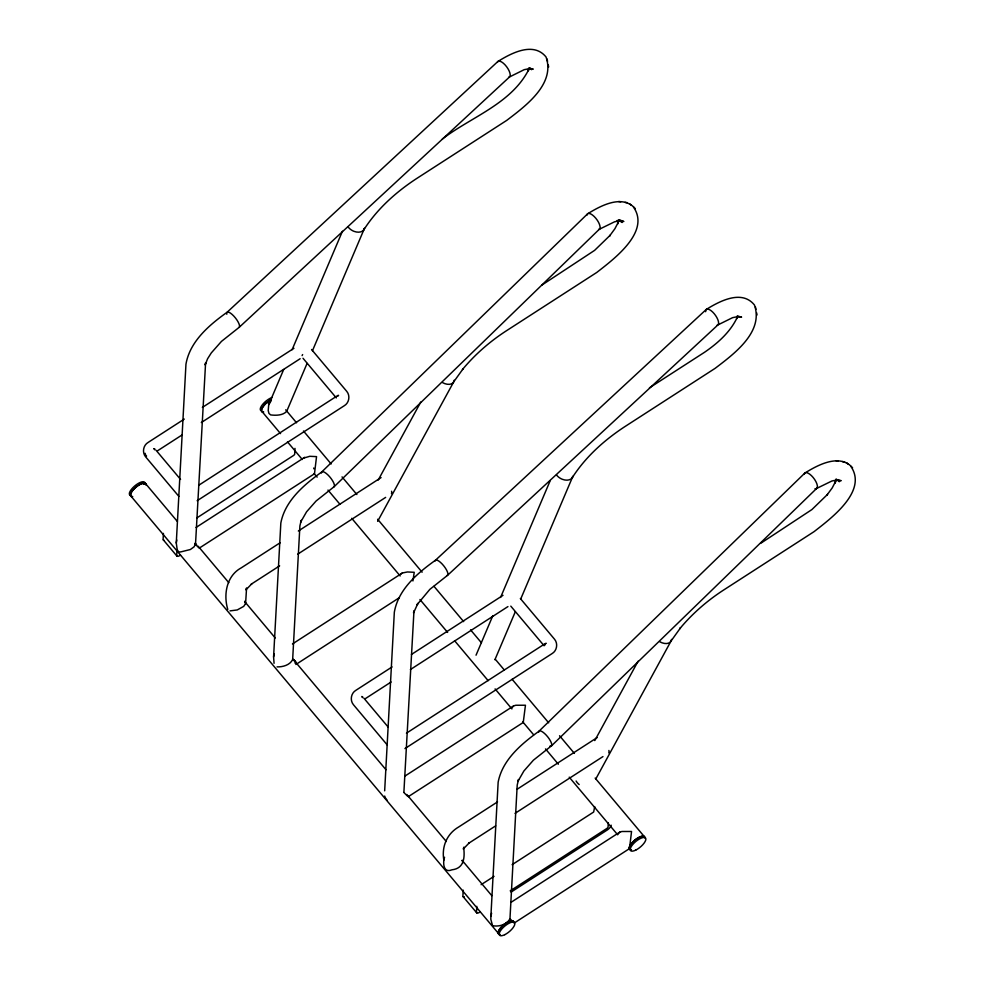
<?xml version="1.0" encoding="UTF-8"?>
<svg xmlns="http://www.w3.org/2000/svg" width="985" height="985" viewBox="0 0 985 985"><rect width="100%" height="100%" fill="white"/><g stroke="black" fill="none" stroke-linecap="round" stroke-linejoin="round"><path stroke-width="1.48" d="M587.356 214.065L321.615 472.074C304.131 484.694 285.034 500.712 280.836 523.01L273.584 656.909L274.064 663.324M497.536 801.888L458.579 827.043C446.944 833.79 441.477 846.657 443.841 860.102C443.09 866.111 444.74 872.919 451.992 869.804C463.763 868.475 464.982 858.329 463.713 847.9L463.886 847.162L463.27 848.996L469.143 842.975L468.577 843.345L495.652 825.873M804.659 473.256L538.93 731.264C521.447 743.884 502.338 759.903 498.151 782.201L490.899 916.099L490.813 919.264L492.537 925.654C498.767 927.033 506.881 924.656 509.971 918.759L517.211 785.07L518.529 779.529L517.913 781.376L523.897 770.984L533.402 760.186L551.563 745.78L816.984 488.092M163.411 533.39L163.104 539.485A5.024 1.847 -40 0 0 163.842 540.112M530.977 68.605L533.217 69.147L528.576 68.531L530.693 68.408L524.217 69.664L509.565 76.928L239.183 327.328L221.465 341.389L211.295 352.913L207.576 358.774L205.163 364.942L205.594 362.886L195.523 544.065L194.07 546.835L190.388 549.507L180.6 551.945L178.605 551.834L177.201 549.667L176.278 542.994L185.956 364.228C189.822 341.438 209.239 325.013 227.092 312.257L497.917 61.452C511.387 53.104 533.427 41.407 546.035 56.982C555.589 84.107 525.448 106.084 506.721 120.392L415.571 179.233C395.367 192.604 376.898 209.3 363.797 229.837M177.004 549.568L176.709 555.675A5.024 1.847 -40 0 0 178.593 556.156L180.526 555.208M229.998 610.885L237.237 609.949L243.689 606.391L245.597 603.571L246.57 587.959L245.954 589.806L251.84 583.773L251.261 584.154L279.629 565.846M294.995 448.397L294.663 454.319L293.875 455.267L196.84 517.925M277.044 666.882C282.806 667.067 289.935 665.097 292.656 659.568L299.896 525.879L301.225 520.339L300.61 522.185L306.581 511.794L316.099 500.996L334.26 486.59L599.668 228.902M384.667 790.82L394.332 612.214C398.199 589.424 417.615 572.987 435.481 560.231L706.294 309.425C719.764 301.078 741.803 289.381 754.424 304.968C763.966 332.08 733.825 354.071 715.098 368.365L623.948 427.219C603.743 440.59 585.275 457.286 572.174 477.811M403.912 791.891L413.971 610.86L413.54 612.916L417.923 603.337L417.111 604.642L429.842 589.362L447.572 575.302L717.942 324.902L732.606 317.65L739.07 316.382L736.952 316.517L741.606 317.133L739.366 316.579M463.196 890.132L462.888 896.239A5.024 1.847 -40 0 0 463.344 896.793M476.789 906.323L476.494 912.43A5.024 1.847 -40 0 0 478.378 912.91L480.311 911.962M594.706 806.604L593.659 812.022L512.126 864.67M608.311 822.795L608.053 827.252L607.105 828.311L510.218 890.859M412.924 580.953L414.229 572.297L407.458 571.965L402.434 572.962L292.434 643.968M611.192 825.196L611.143 825.492A5.024 1.847 -40 0 1 607.573 829.789L511.043 892.114M176.278 542.994L176.771 539.989M283.692 369.486L268.708 404.749L268.216 410.56L268.942 413.38L270.641 414.907C275.862 415.596 282.966 415.498 286.721 411.299L307.074 363.416M528.871 68.088L528.206 70.834L529.007 69.061C511.732 103.671 471.212 116.846 442.339 139.033M618.802 219.79L617.829 223.841L618.408 221.982L614.923 228.692L609.567 235.994L610.232 235.206L594.595 250.375L542.021 284.997M737.248 316.062L736.583 318.808L737.383 317.035C730.513 331.933 717.782 343.186 704.472 352.322L649.447 387.844M836.117 478.981L835.145 483.032L835.723 481.173L832.239 487.883L826.871 495.184L827.548 494.396L811.911 509.565L760.617 543.363M273.584 656.909L274.31 654.065M443.841 860.102L444.555 857.245M490.899 916.099L491.613 913.255M154.029 448.667L154.731 449.813M546.318 643.34L545.591 643.34M292.089 349.737L342.435 231.241M312.454 350.746L364.499 228.261A9.752 6.636 28.5 0 1 354.009 231.34A9.591 6.526 28.5 0 1 348.148 226.993M476.038 655.197L492.796 615.773M500.565 597.464L550.221 480.606M494.913 659.728L515.315 611.734M520.708 599.028L572.888 476.235A9.752 6.636 28.5 0 1 562.386 479.313A9.591 6.526 28.5 0 1 556.525 474.967M268.708 404.749L271.294 400.526M295.192 663.385L295.303 661.341L293.764 659.642M295.906 664.481L296.029 662.105L292.656 659.568M511.72 707.932L513.653 705.888L515.844 705.248L525.448 705.235L523.257 722.436M617.817 834.184L619.737 832.153L621.941 831.5L631.545 831.488L629.489 848.614L514.367 922.933M544.877 645.089L545.419 644.091M378.215 480.052L420.78 402.015M377.637 521.336L453.753 381.798L463.172 368.685L462.482 369.51C474.807 354.637 489.533 341.807 505.687 331.243L596.787 272.439C613.643 259.24 650.765 231.918 633.49 207.072M594.792 740.585L638.083 661.206M595.679 779.184L671.068 640.989L680.475 627.888L679.785 628.701C692.123 613.827 706.836 600.998 723.002 590.434L814.09 531.629C830.946 518.43 868.068 491.109 850.794 466.262M337.744 395.514L338.569 395.342L337.633 396.229M362.579 697.626L361.827 696.506L362.702 696.924M303.331 458.197L309.77 456.301L316.542 456.621L314.486 473.748L199.364 548.066M401.03 573.873L402.434 572.962M184.293 419.081L148.181 442.4C143.219 445.183 141.963 452.46 145.595 456.794L178.851 496.366M202.356 407.421L293.936 348.296M157.662 450.711L182.053 434.964M201.309 422.54L300.154 358.725M198.638 485.322L337.289 395.822M197.148 500.725L344.196 405.783C349.146 403 350.414 395.724 346.782 391.402L311.568 349.503M196.015 527.48L304.734 457.286M280.232 542.698L241.263 567.852C226.587 575.732 223.263 594.472 227.781 609.407M298.332 531.013L381.072 477.59M297.729 554.161L385.652 497.4M297.051 663.742L399.381 597.673M392.079 666.943L355.967 690.263C351.017 693.046 349.761 700.323 353.393 704.657L387.351 745.079M411.435 654.459L503.015 595.322M365.447 698.574L391.119 682.002M410.376 669.566L507.94 606.588M406.436 733.185L545.074 643.673M404.933 748.588L551.994 653.646C556.944 650.863 558.199 643.587 554.567 639.265L520.339 598.523M404.933 776.082L513.653 705.888M408.27 796.68L523.392 722.362M516.94 789.367L597.095 737.617M515.044 813.351L602.955 756.591M481.123 884.678L494.039 876.342M511.018 902.334L619.737 832.153M588.156 213.486C601.207 205.459 622.471 194.168 635.276 208.598M805.471 472.677C818.523 464.649 839.774 453.359 852.579 467.789M816.171 488.671L831.931 480.975L838.53 479.683L836.437 480.052M835.846 479.966L841.153 480.68L838.863 480.36M618.691 201.519L620.784 201.802M625.044 202.368L627.346 202.676M835.994 460.709L838.1 460.992M842.36 461.559L844.65 461.866M154.029 448.766L154.904 449.062M194.956 543.301L196.569 544.496M194.956 543.892L198.736 547.685M403.875 792.506L407.642 796.286M509.971 918.759L513.739 922.551A9.776 3.583 -40 0 0 503.15 925.247A9.776 3.583 -40 0 0 500.208 934.457M529.881 68.187L531.641 69.701M836.77 479.424L839.429 481.69L837.644 480.163M629.44 203.624L631.2 205.126M620.341 220.972L622.126 222.499L619.454 220.234L623.85 221.49L617.029 220.578L621.215 220.492L614.615 221.785L598.868 229.48A9.604 3.792 53 0 0 600 226.304A9.739 3.841 53 0 0 592.428 214.989A9.604 3.792 53 0 0 586.962 215.149M846.755 462.815L848.516 464.329M303.011 358.269L336.304 397.903M510.796 606.132L544.102 645.766M285.687 409.834L296.559 422.774M303.478 431.011L331.169 463.96M342.041 476.9L356.878 494.544M377.637 519.255L422.122 572.199M433.991 586.321L463.652 621.621M470.571 629.858L481.443 642.799M495.295 659.273L504.185 669.862M512.101 679.268L548.682 722.805M559.554 735.746L574.39 753.39M595.149 778.101L644.584 836.93M261.751 411.238L280.54 433.597M287.46 441.834L302.284 459.478M314.153 473.6L317.121 477.122M327.993 490.074L339.862 504.185M351.719 518.307L400.169 575.954M419.942 599.496L447.621 632.432M454.553 640.669L488.166 680.672M495.086 688.909L511.892 708.917M522.764 721.857L533.648 734.798M545.505 748.92L558.36 764.212M569.231 777.153L617.681 834.8M156.073 450.293L180.55 479.424M363.859 698.156L388.152 727.053M145.743 483.844L177.386 521.496M198.145 546.207L228.803 582.677M244.612 601.503L275.271 637.984M293.062 659.162L385.997 769.753M406.768 794.464L446.316 841.522M462.125 860.348L491.786 895.648M130.709 495.837L498.508 933.521M163.35 539.915L176.943 556.106M463.135 896.67L476.728 912.849M145.989 455.279L146.556 456.067M462.211 860.447L462.913 862.761M244.896 601.256L245.597 603.571M145.078 453.285L145.46 454.307M755.483 307.037L755.926 309.352M756.615 312.799L757.034 314.991M547.106 59.063L547.549 61.378M548.226 64.813L548.657 67.005M313.747 467.998L313.809 468.811M144.192 484.127A8.409 3.09 -40 0 0 143.17 483.992A8.323 3.053 -40 0 1 144.106 484.14M131.461 495.443A9.776 3.583 -40 0 1 134.403 486.233A9.776 3.583 -40 0 1 144.992 483.536M132.544 496.748A9.776 3.583 -40 0 1 135.487 487.538A9.641 3.534 -40 0 1 145.952 484.866M146.076 484.842A9.776 3.583 -40 0 0 135.487 487.538A9.641 3.534 -40 0 0 132.593 496.6M267.637 402.557A8.409 3.09 -40 0 1 269.385 401.301M264.091 404.219A7.277 2.672 -40 0 1 265.322 402.89M261.173 410.696A9.776 3.583 -40 0 1 262.724 404.293A9.776 3.583 -40 0 1 272.205 397.447M263.451 412.149A9.776 3.583 -40 0 1 262.515 407.347A9.776 3.583 -40 0 1 271.429 399.504A9.641 3.534 -40 0 0 262.712 407.273A9.641 3.534 -40 0 0 263.635 412.001M631.25 849.846A9.776 3.583 -40 0 1 634.192 840.636A9.776 3.583 -40 0 1 644.781 837.939A9.641 3.534 -40 0 0 634.34 840.611A9.641 3.534 -40 0 0 631.434 849.686M506.13 923.61A8.409 3.09 -40 0 1 507.866 922.613M499.21 934.137A9.641 3.534 -40 0 1 504.271 924.398A9.641 3.534 -40 0 1 513.739 922.551M302.112 355.61A6.119 2.241 -40 0 1 302.641 354.588M464.341 896.83A5.024 1.847 -40 0 1 463.627 896.867M267.748 402.545A8.323 3.053 -40 0 1 269.484 401.289M226.796 314.227A9.653 2.943 51.5 0 1 233.716 315.976A9.653 2.943 51.5 0 1 239.183 327.328M497.388 62.363A9.665 3.78 53.7 0 1 506.622 66.734A9.665 3.78 53.7 0 1 508.617 77.286M391.587 491.269A9.641 2.918 57.2 0 1 391.451 493.645M321.418 473.009A9.665 2.98 50.8 0 1 329.593 476.678A9.665 2.98 50.8 0 1 333.607 487.021M454.183 380.222A9.641 6.156 30.9 0 1 442.56 382.623M386.982 799.968A9.641 8.483 3.1 0 1 384.704 796.04M435.111 560.994A9.653 2.943 51.5 0 1 443.742 565.833A9.653 2.943 51.5 0 1 446.784 575.548M705.654 311.703A9.665 3.78 53.7 0 1 714.224 313.723A9.665 3.78 53.7 0 1 716.994 325.259M538.721 732.2A9.665 2.98 50.8 0 1 547.709 736.842A9.665 2.98 50.8 0 1 549.889 746.137M815.001 488.708A9.604 3.792 53 0 0 817.316 485.494A9.739 3.841 53 0 0 809.732 474.179A9.604 3.792 53 0 0 804.277 474.339M671.499 639.413A9.641 6.156 30.9 0 1 659.864 641.814M579.168 784.528A9.641 6.538 28.6 0 1 576.114 781.007M608.89 750.459A9.641 2.918 57.2 0 1 608.767 752.836M635.781 850.08A9.776 3.583 -40 0 0 645.667 838.21A9.776 3.583 -40 0 0 632.69 844.576A9.776 3.583 -40 0 0 635.781 850.08M504.739 934.691A9.776 3.583 -40 0 0 514.626 922.81A9.776 3.583 -40 0 0 501.648 929.187A9.776 3.583 -40 0 0 504.739 934.691"/></g></svg>
